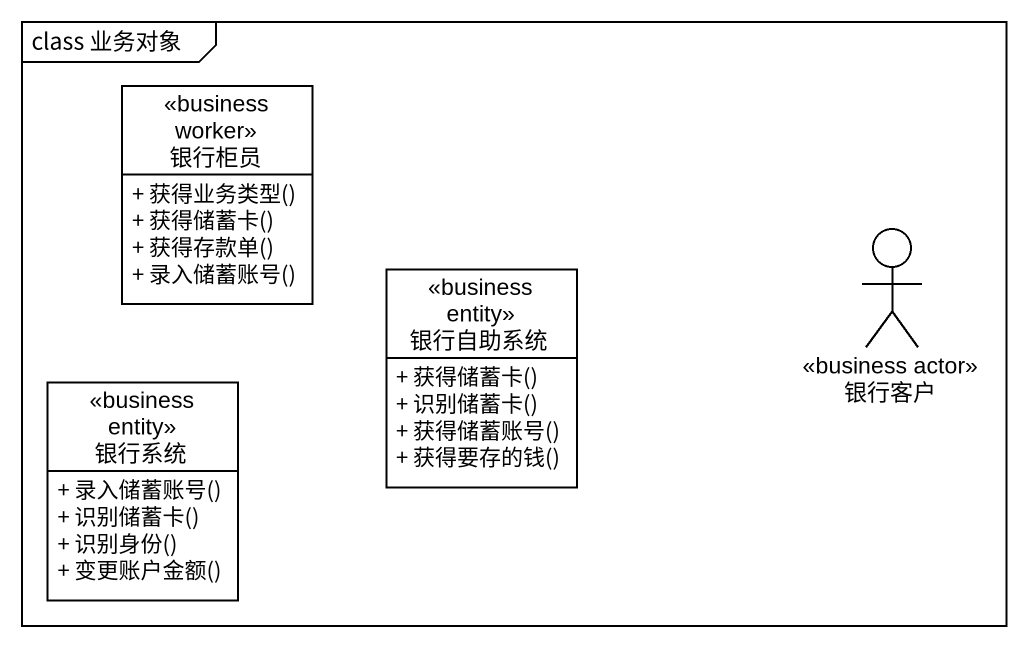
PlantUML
@startuml
mainframe class 业务对象
allowmixing
hide circle
hide empty members
skinparam classAttributeIconSize 0
class 银行柜员 <<business worker>> {
  + 获得业务类型()
  + 获得储蓄卡()
  + 获得存款单()
  + 录入储蓄账号()
}
class 银行自助系统 <<business entity>> {
  + 获得储蓄卡()
  + 识别储蓄卡()
  + 获得储蓄账号()
  + 获得要存的钱()
}
actor 银行客户 <<business actor>>
class 银行系统 <<business entity>> {
  + 录入储蓄账号()
  + 识别储蓄卡()
  + 识别身份()
  + 变更账户金额()
}
@enduml
